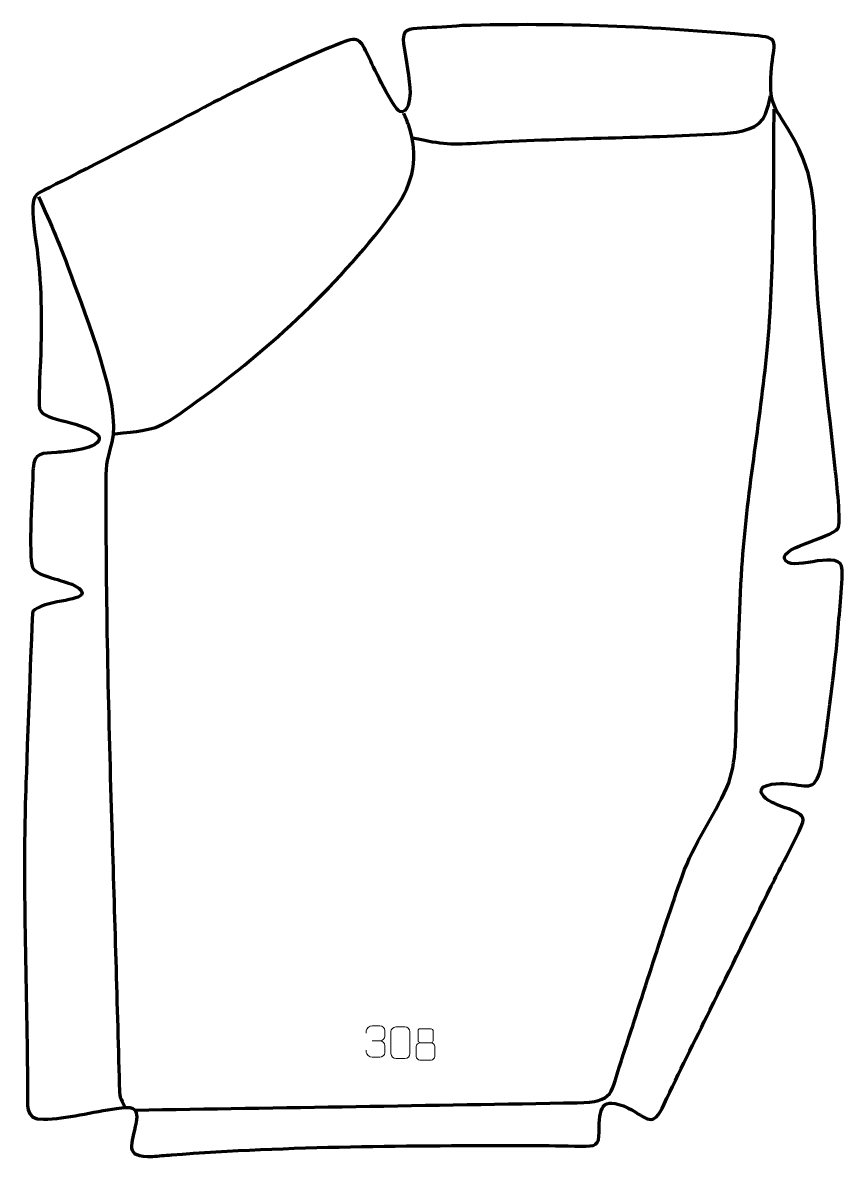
# Model space of a CAD drawing. Header units: millimetres. Extents: x -524 to 128, y -41 to 860.
import ezdxf

# ---------------------------------------------------------------- set-up
doc = ezdxf.new("R2010")
doc.units = ezdxf.units.MM
doc.header["$MEASUREMENT"] = 0
doc.layers.add('layer 2', color=7, linetype='Continuous')
doc.layers.add('layer 3', color=7, linetype='Continuous')

msp = doc.modelspace()

# ---------------------------------------------------------------- linework, layer by layer
at = {"layer": 'layer 2', "color": 142, "lineweight": 158}
for points, knots in [([(-213.9907, 768.7276), (-189.5896, 763.2224), (-183.7663, 763.1808), (-158.7947, 764.6845), (-158.7947, 764.6845), (-95.6773, 768.485), (-33.1231, 768.4548), (29.7486, 771.7934), (29.7486, 771.7934), (40.0633, 772.3411), (58.2728, 773.9945), (64.3471, 783.5483), (64.3471, 783.5483), (67.6153, 788.6886), (69.2035, 796.0136), (70.5691, 801.9329)], [0, 0, 0, 0, 0.2, 0.2, 0.2, 0.2, 0.4, 0.4, 0.4, 0.4, 0.6, 0.6, 0.6, 0.6, 1, 1, 1, 1]), ([(-450.4798, 533.43), (-413.9876, 537.2007), (-415.3789, 537.6526), (-385.2543, 559.2402), (-385.2543, 559.2402), (-328.2186, 600.3371), (-269.1457, 654.7768), (-227.8349, 712.1513), (-227.8349, 712.1513), (-213.2993, 732.339), (-208.8297, 754.7102), (-217.0436, 778.299), (-217.0436, 778.299), (-218.2778, 781.5246), (-219.6047, 784.7265), (-220.87, 787.943)], [0, 0, 0, 0, 0.2, 0.2, 0.2, 0.2, 0.4, 0.4, 0.4, 0.4, 0.6, 0.6, 0.6, 0.6, 1, 1, 1, 1]), ([(-434.721, -3.9324), (-318.7435, -1.9815), (-199.1718, -0.2133), (-83.198, 1.9211), (-83.198, 1.9211), (-52.9806, 2.4772), (-56.7916, 9.1535), (-48.0392, 35.4246), (-48.0392, 35.4246), (-31.7506, 84.316), (-16.7748, 133.8858), (0.4906, 182.3774), (0.4906, 182.3774), (9.718, 208.2934), (24.8404, 228.1525), (35.8443, 252.3634), (35.8443, 252.3634), (44.3855, 271.9535), (42.766, 297.7325), (43.6027, 319.0534), (43.6027, 319.0534), (44.9953, 354.9171), (45.5771, 391.5937), (47.879, 427.323), (47.879, 427.323), (51.5085, 483.6516), (62.4293, 542.9791), (67.907, 599.8862), (67.907, 599.8862), (73.7669, 662.7567), (72.93, 726.8652), (73.4166, 790.0321), (73.4166, 790.0321), (73.4166, 790.0321), (73.4282, 791.5314), (73.4282, 791.5314)], [0, 0, 0, 0, 0.1, 0.1, 0.1, 0.1, 0.2, 0.2, 0.2, 0.2, 0.3, 0.3, 0.3, 0.3, 0.4, 0.4, 0.4, 0.4, 0.5, 0.5, 0.5, 0.5, 0.6, 0.6, 0.6, 0.6, 0.7, 0.7, 0.7, 0.7, 0.8, 0.8, 0.8, 0.8, 1, 1, 1, 1]), ([(-511.5678, 721.6818), (-501.4347, 699.9399), (-493.3355, 681.1367), (-485.2969, 658.4643), (-485.2969, 658.4643), (-474.4452, 628.4197), (-445.1686, 556.0997), (-453.2094, 526.6644), (-453.2094, 526.6644), (-457.9467, 509.3221), (-457.9012, 508.3756), (-457.944, 490.1986), (-457.944, 490.1986), (-458.1299, 401.9544), (-456.0308, 315.8878), (-453.43, 227.7358), (-453.43, 227.7358), (-451.3276, 156.9733), (-449.1054, 86.3405), (-447.2643, 15.5603), (-447.2643, 15.5603), (-447.0327, 6.6572), (-446.8293, 5.9417), (-442.6345, -1.9096)], [0, 0, 0, 0, 0.14285714, 0.14285714, 0.14285714, 0.14285714, 0.28571429, 0.28571429, 0.28571429, 0.28571429, 0.42857143, 0.42857143, 0.42857143, 0.42857143, 0.57142857, 0.57142857, 0.57142857, 0.57142857, 0.71428571, 0.71428571, 0.71428571, 0.71428571, 1, 1, 1, 1])]:
    msp.add_open_spline(points, degree=3, knots=knots, dxfattribs=at)
at = {"layer": 'layer 2', "color": 250, "lineweight": 9}
for points, knots in [([(-250.899, 57.2547), (-250.899, 57.2547), (-250.899, 59.1119), (-250.899, 59.1119), (-250.899, 59.1119), (-250.9133, 60.8538), (-248.2488, 62.9719), (-246.1897, 62.9492), (-246.1897, 62.9492), (-244.1256, 62.9492), (-242.0616, 62.9492), (-239.9979, 62.9492), (-239.9979, 62.9492), (-237.8034, 62.958), (-236.2051, 61.1112), (-236.1607, 59.1991), (-236.1607, 59.1991), (-236.1611, 57.764), (-236.1611, 56.3289), (-236.1607, 54.8934), (-236.1607, 54.8934), (-236.2093, 53.2399), (-237.8119, 51.0099), (-240.0102, 51.0199), (-240.0102, 51.0199), (-237.8065, 51.0087), (-236.1985, 49.2055), (-236.1445, 47.146), (-236.1445, 47.146), (-236.1449, 45.3613), (-236.1449, 43.5766), (-236.1445, 41.7915), (-236.1445, 41.7915), (-236.1344, 39.7301), (-238.1893, 37.967), (-240.0102, 37.9751), (-240.0102, 37.9751), (-242.0755, 37.9754), (-244.1407, 37.9754), (-246.2063, 37.9751), (-246.2063, 37.9751), (-248.3749, 37.9866), (-250.9059, 40.3868), (-250.9245, 41.8486), (-250.9245, 41.8486), (-250.9245, 41.8486), (-250.9245, 43.7572), (-250.9245, 43.7572)], [0, 0, 0, 0, 0.07692308, 0.07692308, 0.07692308, 0.07692308, 0.15384615, 0.15384615, 0.15384615, 0.15384615, 0.23076923, 0.23076923, 0.23076923, 0.23076923, 0.30769231, 0.30769231, 0.30769231, 0.30769231, 0.38461538, 0.38461538, 0.38461538, 0.38461538, 0.46153846, 0.46153846, 0.46153846, 0.46153846, 0.53846154, 0.53846154, 0.53846154, 0.53846154, 0.61538462, 0.61538462, 0.61538462, 0.61538462, 0.69230769, 0.69230769, 0.69230769, 0.69230769, 0.76923077, 0.76923077, 0.76923077, 0.76923077, 0.84615385, 0.84615385, 0.84615385, 0.84615385, 1, 1, 1, 1]), ([(-227.2932, 62.0899), (-224.9271, 62.0899), (-222.5606, 62.0899), (-220.1941, 62.0899), (-220.1941, 62.0899), (-218.2136, 62.1255), (-216.1876, 60.6312), (-216.1605, 58.1891), (-216.1605, 58.1891), (-216.1609, 52.4317), (-216.1609, 46.6739), (-216.1605, 40.9157), (-216.1605, 40.9157), (-216.3026, 38.5881), (-218.009, 37.1058), (-220.1941, 37.095), (-220.1941, 37.095), (-222.5665, 37.0954), (-224.9389, 37.0954), (-227.3109, 37.095), (-227.3109, 37.095), (-229.2694, 36.9894), (-231.2758, 38.8773), (-231.2644, 40.8983), (-231.2644, 40.8983), (-231.264, 46.6789), (-231.264, 52.4592), (-231.2644, 58.239), (-231.2644, 58.239), (-231.2601, 60.381), (-229.483, 62.1035), (-227.2932, 62.0899)], [0, 0, 0, 0, 0.11111111, 0.11111111, 0.11111111, 0.11111111, 0.22222222, 0.22222222, 0.22222222, 0.22222222, 0.33333333, 0.33333333, 0.33333333, 0.33333333, 0.44444444, 0.44444444, 0.44444444, 0.44444444, 0.55555556, 0.55555556, 0.55555556, 0.55555556, 0.66666667, 0.66666667, 0.66666667, 0.66666667, 0.77777778, 0.77777778, 0.77777778, 0.77777778, 1, 1, 1, 1]), ([(-209.6903, 59.1791), (-209.6903, 56.9661), (-209.6903, 53.2838), (-209.6903, 51.0705), (-209.6903, 51.0705), (-209.6753, 50.5631), (-208.8679, 49.6317), (-208.1678, 49.6329), (-208.1678, 49.6329), (-205.1979, 49.6331), (-202.2277, 49.5482), (-199.2573, 49.5479), (-199.2573, 49.5479), (-198.4602, 49.5521), (-197.7395, 50.3424), (-197.7421, 51.0631), (-197.7421, 51.0631), (-197.7424, 53.2791), (-197.7424, 56.9638), (-197.7421, 59.1791), (-197.7421, 59.1791), (-197.7606, 59.8899), (-198.372, 60.6503), (-199.2059, 60.6429), (-199.2059, 60.6429), (-202.223, 60.6426), (-205.2399, 60.6426), (-208.2565, 60.6429), (-208.2565, 60.6429), (-208.8829, 60.6505), (-209.707, 59.9395), (-209.6903, 59.1791)], [0, 0, 0, 0, 0.11111111, 0.11111111, 0.11111111, 0.11111111, 0.22222222, 0.22222222, 0.22222222, 0.22222222, 0.33333333, 0.33333333, 0.33333333, 0.33333333, 0.44444444, 0.44444444, 0.44444444, 0.44444444, 0.55555556, 0.55555556, 0.55555556, 0.55555556, 0.66666667, 0.66666667, 0.66666667, 0.66666667, 0.77777778, 0.77777778, 0.77777778, 0.77777778, 1, 1, 1, 1]), ([(-211.1491, 46.6609), (-211.1491, 43.4901), (-211.1491, 41.788), (-211.1491, 38.6166), (-211.1491, 38.6166), (-211.1576, 37.3947), (-209.4597, 35.702), (-208.2071, 35.6935), (-208.2071, 35.6935), (-205.224, 35.6938), (-202.2407, 35.6938), (-199.2573, 35.6935), (-199.2573, 35.6935), (-197.934, 35.7052), (-196.3136, 37.3268), (-196.3247, 38.626), (-196.3247, 38.626), (-196.325, 41.7942), (-196.325, 43.493), (-196.3247, 46.6609), (-196.3247, 46.6609), (-196.3944, 48.0413), (-197.9722, 49.6199), (-199.2776, 49.6138), (-199.2776, 49.6138), (-202.2542, 49.6135), (-205.2308, 49.6135), (-208.2071, 49.6138), (-208.2071, 49.6138), (-209.2866, 49.6202), (-211.1329, 48.0413), (-211.1491, 46.6609)], [0, 0, 0, 0, 0.11111111, 0.11111111, 0.11111111, 0.11111111, 0.22222222, 0.22222222, 0.22222222, 0.22222222, 0.33333333, 0.33333333, 0.33333333, 0.33333333, 0.44444444, 0.44444444, 0.44444444, 0.44444444, 0.55555556, 0.55555556, 0.55555556, 0.55555556, 0.66666667, 0.66666667, 0.66666667, 0.66666667, 0.77777778, 0.77777778, 0.77777778, 0.77777778, 1, 1, 1, 1])]:
    msp.add_open_spline(points, degree=3, knots=knots, dxfattribs=at)
msp.add_open_spline([(-246.1893, 51.0095), (-246.1893, 51.0095), (-239.9929, 51.0095), (-239.9929, 51.0095)], degree=3, dxfattribs=at)
at = {"layer": 'layer 3', "color": 242, "lineweight": 158}
msp.add_open_spline([(-174.9867, 857.7811), (-93.0801, 860.1135), (-24.5225, 857.0637), (57.5131, 849.9203), (57.5131, 849.9203), (77.9067, 848.0932), (73.6486, 846.1273), (71.6572, 826.8533), (71.6572, 826.8533), (68.5262, 792.3302), (73.4016, 795.5671), (89.6028, 766.7961), (89.6028, 766.7961), (109.7564, 728.7571), (104.1206, 705.0113), (106.6107, 664.4913), (106.6107, 664.4913), (110.0626, 610.0695), (116.5701, 557.2352), (122.2817, 503.1381), (122.2817, 503.1381), (122.9858, 496.3331), (127.0051, 462.0045), (124.217, 458.1961), (124.217, 458.1961), (118.5965, 450.5189), (73.4345, 442.2188), (82.8213, 432.438), (82.8213, 432.438), (90.8198, 424.1039), (127.2513, 443.0456), (127.5497, 425.2168), (127.5497, 425.2168), (127.6867, 417.0334), (126.4935, 405.1128), (125.8618, 396.7467), (125.8618, 396.7467), (125.1596, 387.4458), (124.3072, 378.1271), (123.6636, 368.8294), (123.6636, 368.8294), (119.9658, 335.021), (116.0011, 301.9593), (110.8003, 268.3253), (110.8003, 268.3253), (105.5693, 247.199), (99.1457, 254.9569), (80.9876, 255.5829), (80.9876, 255.5829), (75.6537, 255.7668), (56.6228, 254.9105), (65.1856, 245.1911), (65.1856, 245.1911), (73.1602, 236.1395), (99.7688, 234.6551), (96.345, 224.9584), (96.345, 224.9584), (93.2628, 216.2289), (85.552, 202.0952), (81.1663, 193.5365), (81.1663, 193.5365), (77.8372, 187.0398), (74.4281, 180.5641), (71.1404, 174.0499), (71.1404, 174.0499), (54.9646, 141.282), (38.7888, 108.5142), (22.6126, 75.7465), (22.6126, 75.7465), (10.1629, 50.6069), (-2.302, 26.1981), (-13.9867, 0.6342), (-13.9867, 0.6342), (-23.2661, -18.8972), (-26.8163, -10.6517), (-42.508, -2.3216), (-42.508, -2.3216), (-64.8102, 7.6619), (-65.5652, -2.6968), (-65.6483, -21.1641), (-65.6483, -21.1641), (-65.699, -32.4371), (-68.3707, -32.6509), (-79.9878, -32.6121), (-79.9878, -32.6121), (-93.67, -32.5185), (-107.1366, -32.0417), (-120.9144, -32.0513), (-120.9144, -32.0513), (-215.4612, -32.1186), (-311.5585, -32.3601), (-405.8336, -39.5246), (-405.8336, -39.5246), (-410.8364, -39.9047), (-415.8311, -40.3204), (-420.8284, -40.7662), (-420.8284, -40.7662), (-444.6587, -41.4762), (-436.9764, -31.3449), (-433.9168, -13.7232), (-433.9168, -13.7232), (-431.5936, -0.3432), (-437.6713, -1.1841), (-449.468, -2.621), (-449.468, -2.621), (-467.7504, -5.2903), (-489.4483, -10.9113), (-507.5486, -11.2429), (-507.5486, -11.2429), (-523.4515, -11.5343), (-520.0336, 0.7553), (-520.1363, 12.6921), (-520.1363, 12.6921), (-520.801, 89.9053), (-524.0764, 168.9416), (-521.812, 245.7101), (-521.812, 245.7101), (-521.3523, 260.6133), (-516.662, 390.9636), (-516.082, 392.2036), (-516.082, 392.2036), (-507.0431, 401.4588), (-477.4257, 400.1881), (-476.8655, 406.6783), (-476.8655, 406.6783), (-477.3427, 412.6317), (-491.8164, 416.1748), (-496.5076, 417.6273), (-496.5076, 417.6273), (-501.7138, 419.2394), (-513.8446, 421.7749), (-516.1505, 427.2351), (-516.1505, 427.2351), (-519.8024, 435.8824), (-516.1142, 490.7887), (-515.8716, 504.1169), (-515.8716, 504.1169), (-515.8716, 504.1169), (-515.8441, 505.6246), (-515.8441, 505.6246), (-515.8441, 505.6246), (-514.7661, 519.1876), (-508.81, 517.6239), (-496.8294, 518.6596), (-496.8294, 518.6596), (-490.8045, 519.1804), (-461.0162, 521.1048), (-463.3093, 531.0992), (-463.3093, 531.0992), (-473.5337, 544.0045), (-507.978, 542.814), (-510.6144, 553.2414), (-510.6144, 553.2414), (-511.7826, 560.0391), (-510.1882, 582.5568), (-509.9387, 590.9456), (-509.9387, 590.9456), (-508.906, 625.6002), (-508.6193, 651.5895), (-513.5454, 686.2433), (-513.5454, 686.2433), (-514.5683, 693.4394), (-518.3035, 715.6386), (-514.4382, 721.4206), (-514.4382, 721.4206), (-513.4747, 722.8619), (-512.3119, 724.2612), (-510.7171, 725.076), (-510.7171, 725.076), (-491.9562, 734.6606), (-447.4582, 757.0967), (-401.4734, 781.4179), (-401.4734, 781.4179), (-354.0376, 806.5063), (-320.7767, 823.5022), (-270.5178, 844.2124), (-270.5178, 844.2124), (-255.474, 850.4116), (-254.8545, 844.9062), (-248.1204, 831.1964), (-248.1204, 831.1964), (-244.6938, 824.2471), (-229.4306, 791.7523), (-224.1723, 789.6761), (-224.1723, 789.6761), (-217.6772, 787.1116), (-216.005, 799.9422), (-216.0671, 804.0866), (-216.0671, 804.0866), (-216.2442, 815.9129), (-219.5998, 831.1432), (-221.2499, 843.217), (-221.2499, 843.217), (-222.765, 855.1032), (-217.2462, 855.2639), (-206.637, 855.7778), (-206.637, 855.7778), (-195.8998, 856.2978), (-185.6927, 856.9439), (-174.9867, 857.7811)], degree=3, knots=[0, 0, 0, 0, 0.01960784, 0.01960784, 0.01960784, 0.01960784, 0.03921569, 0.03921569, 0.03921569, 0.03921569, 0.05882353, 0.05882353, 0.05882353, 0.05882353, 0.07843137, 0.07843137, 0.07843137, 0.07843137, 0.09803922, 0.09803922, 0.09803922, 0.09803922, 0.11764706, 0.11764706, 0.11764706, 0.11764706, 0.1372549, 0.1372549, 0.1372549, 0.1372549, 0.15686275, 0.15686275, 0.15686275, 0.15686275, 0.17647059, 0.17647059, 0.17647059, 0.17647059, 0.19607843, 0.19607843, 0.19607843, 0.19607843, 0.21568627, 0.21568627, 0.21568627, 0.21568627, 0.23529412, 0.23529412, 0.23529412, 0.23529412, 0.25490196, 0.25490196, 0.25490196, 0.25490196, 0.2745098, 0.2745098, 0.2745098, 0.2745098, 0.29411765, 0.29411765, 0.29411765, 0.29411765, 0.31372549, 0.31372549, 0.31372549, 0.31372549, 0.33333333, 0.33333333, 0.33333333, 0.33333333, 0.35294118, 0.35294118, 0.35294118, 0.35294118, 0.37254902, 0.37254902, 0.37254902, 0.37254902, 0.39215686, 0.39215686, 0.39215686, 0.39215686, 0.41176471, 0.41176471, 0.41176471, 0.41176471, 0.43137255, 0.43137255, 0.43137255, 0.43137255, 0.45098039, 0.45098039, 0.45098039, 0.45098039, 0.47058824, 0.47058824, 0.47058824, 0.47058824, 0.49019608, 0.49019608, 0.49019608, 0.49019608, 0.50980392, 0.50980392, 0.50980392, 0.50980392, 0.52941176, 0.52941176, 0.52941176, 0.52941176, 0.54901961, 0.54901961, 0.54901961, 0.54901961, 0.56862745, 0.56862745, 0.56862745, 0.56862745, 0.58823529, 0.58823529, 0.58823529, 0.58823529, 0.60784314, 0.60784314, 0.60784314, 0.60784314, 0.62745098, 0.62745098, 0.62745098, 0.62745098, 0.64705882, 0.64705882, 0.64705882, 0.64705882, 0.66666667, 0.66666667, 0.66666667, 0.66666667, 0.68627451, 0.68627451, 0.68627451, 0.68627451, 0.70588235, 0.70588235, 0.70588235, 0.70588235, 0.7254902, 0.7254902, 0.7254902, 0.7254902, 0.74509804, 0.74509804, 0.74509804, 0.74509804, 0.76470588, 0.76470588, 0.76470588, 0.76470588, 0.78431373, 0.78431373, 0.78431373, 0.78431373, 0.80392157, 0.80392157, 0.80392157, 0.80392157, 0.82352941, 0.82352941, 0.82352941, 0.82352941, 0.84313725, 0.84313725, 0.84313725, 0.84313725, 0.8627451, 0.8627451, 0.8627451, 0.8627451, 0.88235294, 0.88235294, 0.88235294, 0.88235294, 0.90196078, 0.90196078, 0.90196078, 0.90196078, 0.92156863, 0.92156863, 0.92156863, 0.92156863, 0.94117647, 0.94117647, 0.94117647, 0.94117647, 0.96078431, 0.96078431, 0.96078431, 0.96078431, 1, 1, 1, 1], dxfattribs=at)

doc.saveas('drawing.dxf')
